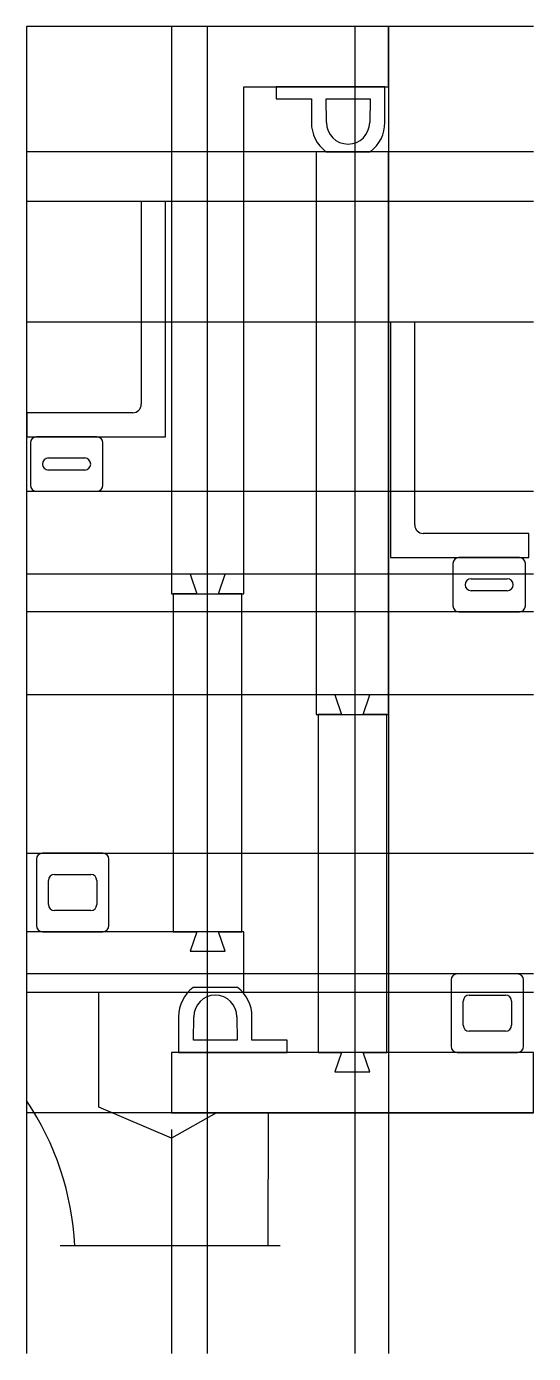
# Model space of a CAD drawing. Extents: x -15 to 27, y -30 to 80.
import ezdxf

# ---------------------------------------------------------------- set-up
doc = ezdxf.new("R2010")
doc.units = 0
doc.layers.get('0').update_dxf_attribs({"linetype": 'CONTINUOUS'})

msp = doc.modelspace()

# ---------------------------------------------------------------- linework, layer by layer
at = {"linetype": 'CONTINUOUS'}
for p, q in [((27, 80), (-15, 80)), ((-15, 80), (-15, -29.95)), ((-3, 80), (-3, 33)), ((15, 80), (-3, 80)), ((0, -29.95), (0, 80)), ((12.19, 80), (12.19, -29.95)), ((15, 80), (15, -29.95)), ((15, 75), (15, 80)), ((3, 33), (3, 75)), ((3, 75), (15, 75)), ((14.69, 75), (5.69, 75)), ((5.69, 75), (5.69, 74)), ((14.69, 72.05), (14.69, 75)), ((5.69, 74), (8.6, 74)), ((8.6, 74), (8.6, 72.05)), ((9.85, 72.05), (9.83, 74)), ((9.83, 74), (13.46, 74)), ((13.46, 74), (13.43, 72.05)), ((27, 69.62), (-15, 69.62)), ((9, 69.62), (9, 23)), ((15, 69.62), (9, 69.62)), ((9.81, 69.62), (13.48, 69.62)), ((15, 23), (15, 69.62)), ((27, 65.5), (-15, 65.5)), ((-3.5, 65.5), (-5.5, 65.5)), ((-5.5, 65.5), (-5.5, 48.7)), ((-3.5, 46), (-3.5, 65.5)), ((27, 55.5), (-15, 55.5)), ((17.16, 55.5), (15.16, 55.5)), ((15.16, 55.5), (15.16, 36)), ((17.16, 38.7), (17.16, 55.5)), ((-6.2, 48), (-14.97, 48)), ((-14.97, 48), (-14.97, 46)), ((-14.97, 46), (-3.5, 46)), ((-14.68, 45.5), (-14.68, 42)), ((-9.18, 46), (-14.18, 46)), ((-8.68, 42), (-8.68, 45.5)), ((-13.18, 44.25), (-10.18, 44.25)), ((-10.18, 43.25), (-13.18, 43.25)), ((-15, 41.5), (27, 41.5)), ((-14.18, 41.5), (-9.18, 41.5)), ((26.63, 38), (17.86, 38)), ((26.63, 36), (26.63, 38)), ((15.16, 36), (26.63, 36)), ((20.33, 35.5), (20.33, 32)), ((25.83, 36), (20.83, 36)), ((26.33, 32), (26.33, 35.5)), ((27, 34.62), (-15, 34.62)), ((1.45, 34.62), (-1.45, 34.62)), ((-1.45, 34.62), (-0.9, 33)), ((0.9, 33), (1.45, 34.62)), ((21.83, 34.25), (24.83, 34.25)), ((-3, 33), (3, 33)), ((-0.9, 33), (-2.84, 33)), ((-2.84, 33), (-2.84, 5)), ((2.84, 33), (0.9, 33)), ((2.84, 5), (2.84, 33)), ((24.83, 33.25), (21.83, 33.25)), ((27, 31.5), (-15, 31.5)), ((20.83, 31.5), (25.83, 31.5)), ((27, 24.62), (-15, 24.62)), ((13.45, 24.62), (10.55, 24.62)), ((10.55, 24.62), (11.1, 23)), ((12.9, 23), (13.45, 24.62)), ((9, 23), (15, 23)), ((11.1, 23), (9.16, 23)), ((9.16, 23), (9.16, -5)), ((14.84, 23), (12.9, 23)), ((14.84, -5), (14.84, 23)), ((-15, 11.5), (27, 11.5)), ((-14.18, 11), (-14.18, 5.5)), ((-8.68, 11.5), (-13.68, 11.5)), ((-8.18, 5.5), (-8.18, 11)), ((-13.18, 7.25), (-13.18, 9.25)), ((-12.68, 9.75), (-9.68, 9.75)), ((-9.18, 9.25), (-9.18, 7.25)), ((-9.68, 6.75), (-12.68, 6.75)), ((-15, 5), (-15, 0)), ((3, 5), (-15, 5)), ((-13.68, 5), (-8.68, 5)), ((-2.84, 5), (-0.9, 5)), ((-0.9, 5), (-1.45, 3.38)), ((1.45, 3.38), (0.9, 5)), ((0.9, 5), (2.84, 5)), ((3, 0), (3, 5)), ((-1.45, 3.38), (1.45, 3.38)), ((27, 1.5), (-15, 1.5)), ((25.68, 1.5), (20.68, 1.5)), ((-15, 0), (27, 0)), ((-15, 0), (3, 0)), ((-15, 0), (-15, -9)), ((-9, -9.53), (-9, 0)), ((2.48, 0.38), (-1.2, 0.38)), ((20.18, 1), (20.18, -4.5)), ((26.18, -4.5), (26.18, 1)), ((21.18, -2.75), (21.18, -0.75)), ((21.68, -0.25), (24.68, -0.25)), ((25.18, -0.75), (25.18, -2.75)), ((-2.41, -2.05), (-2.41, -5)), ((-1.18, -4), (-1.15, -2.05)), ((2.43, -2.05), (2.45, -4)), ((3.68, -4), (3.68, -2.05)), ((24.68, -3.25), (21.68, -3.25)), ((2.45, -4), (-1.18, -4)), ((6.59, -4), (3.68, -4)), ((6.59, -5), (6.59, -4)), ((27, -5), (-3, -5)), ((-3, -5), (-3, -10)), ((-2.41, -5), (6.59, -5)), ((9.16, -5), (11.1, -5)), ((11.1, -5), (10.55, -6.62)), ((13.45, -6.62), (12.9, -5)), ((12.9, -5), (14.84, -5)), ((20.68, -5), (25.68, -5)), ((27, -10), (27, -5)), ((10.55, -6.62), (13.45, -6.62)), ((-3, -12.12), (-9, -9.53)), ((27, -10), (-15, -10)), ((-3, -10), (27, -10)), ((0.73, -10), (-3, -12.12)), ((5.03, -10), (5, -21.02)), ((-3, -11.38), (-3, -29.95)), ((6, -21.02), (-12.21, -21.02))]:
    msp.add_line(p, q, dxfattribs=at)
for centre, radius, start, end in [((11.64, 72.05), 3.04, 179.9527, 232.9886), ((11.64, 72.05), 1.79, 180, 0), ((11.65, 72.05), 3.04, 307.0114, 0.0473), ((-6.2, 48.7), 0.7, 270, 0), ((-14.18, 45.5), 0.5, 90, 180), ((-9.18, 45.5), 0.5, 0, 90), ((-13.18, 43.75), 0.5, 90, 180), ((-10.18, 43.75), 0.5, 0, 90), ((-13.18, 43.75), 0.5, 180, 270), ((-10.18, 43.75), 0.5, 270, 0), ((-14.18, 42), 0.5, 180, 270), ((-9.18, 42), 0.5, 270, 0), ((17.86, 38.7), 0.7, 180, 270), ((20.83, 35.5), 0.5, 90, 180), ((25.83, 35.5), 0.5, 0, 90), ((21.83, 33.75), 0.5, 90, 180), ((24.83, 33.75), 0.5, 0, 90), ((21.83, 33.75), 0.5, 180, 270), ((24.83, 33.75), 0.5, 270, 0), ((20.83, 32), 0.5, 180, 270), ((25.83, 32), 0.5, 270, 0), ((-13.68, 11), 0.5, 90, 180), ((-8.68, 11), 0.5, 0, 90), ((-12.68, 9.25), 0.5, 90, 180), ((-9.68, 9.25), 0.5, 0, 90), ((-12.68, 7.25), 0.5, 180, 270), ((-9.68, 7.25), 0.5, 270, 0), ((-13.68, 5.5), 0.5, 180, 270), ((-8.68, 5.5), 0.5, 270, 0), ((20.68, 1), 0.5, 90, 180), ((25.68, 1), 0.5, 0, 90), ((0.63, -2.05), 3.04, 127.0114, 180.0473), ((0.64, -2.04), 3.04, 359.8102, 52.7526), ((0.64, -2.05), 1.79, 0, 180), ((21.68, -0.75), 0.5, 90, 180), ((24.68, -0.75), 0.5, 0, 90), ((21.68, -2.75), 0.5, 180, 270), ((24.68, -2.75), 0.5, 270, 0), ((20.68, -4.5), 0.5, 180, 270), ((25.68, -4.5), 0.5, 270, 0), ((-34.67, -22.22), 23.7, 2.9051, 33.9076)]:
    msp.add_arc(centre, radius, start, end, dxfattribs=at)

doc.saveas('drawing.dxf')
